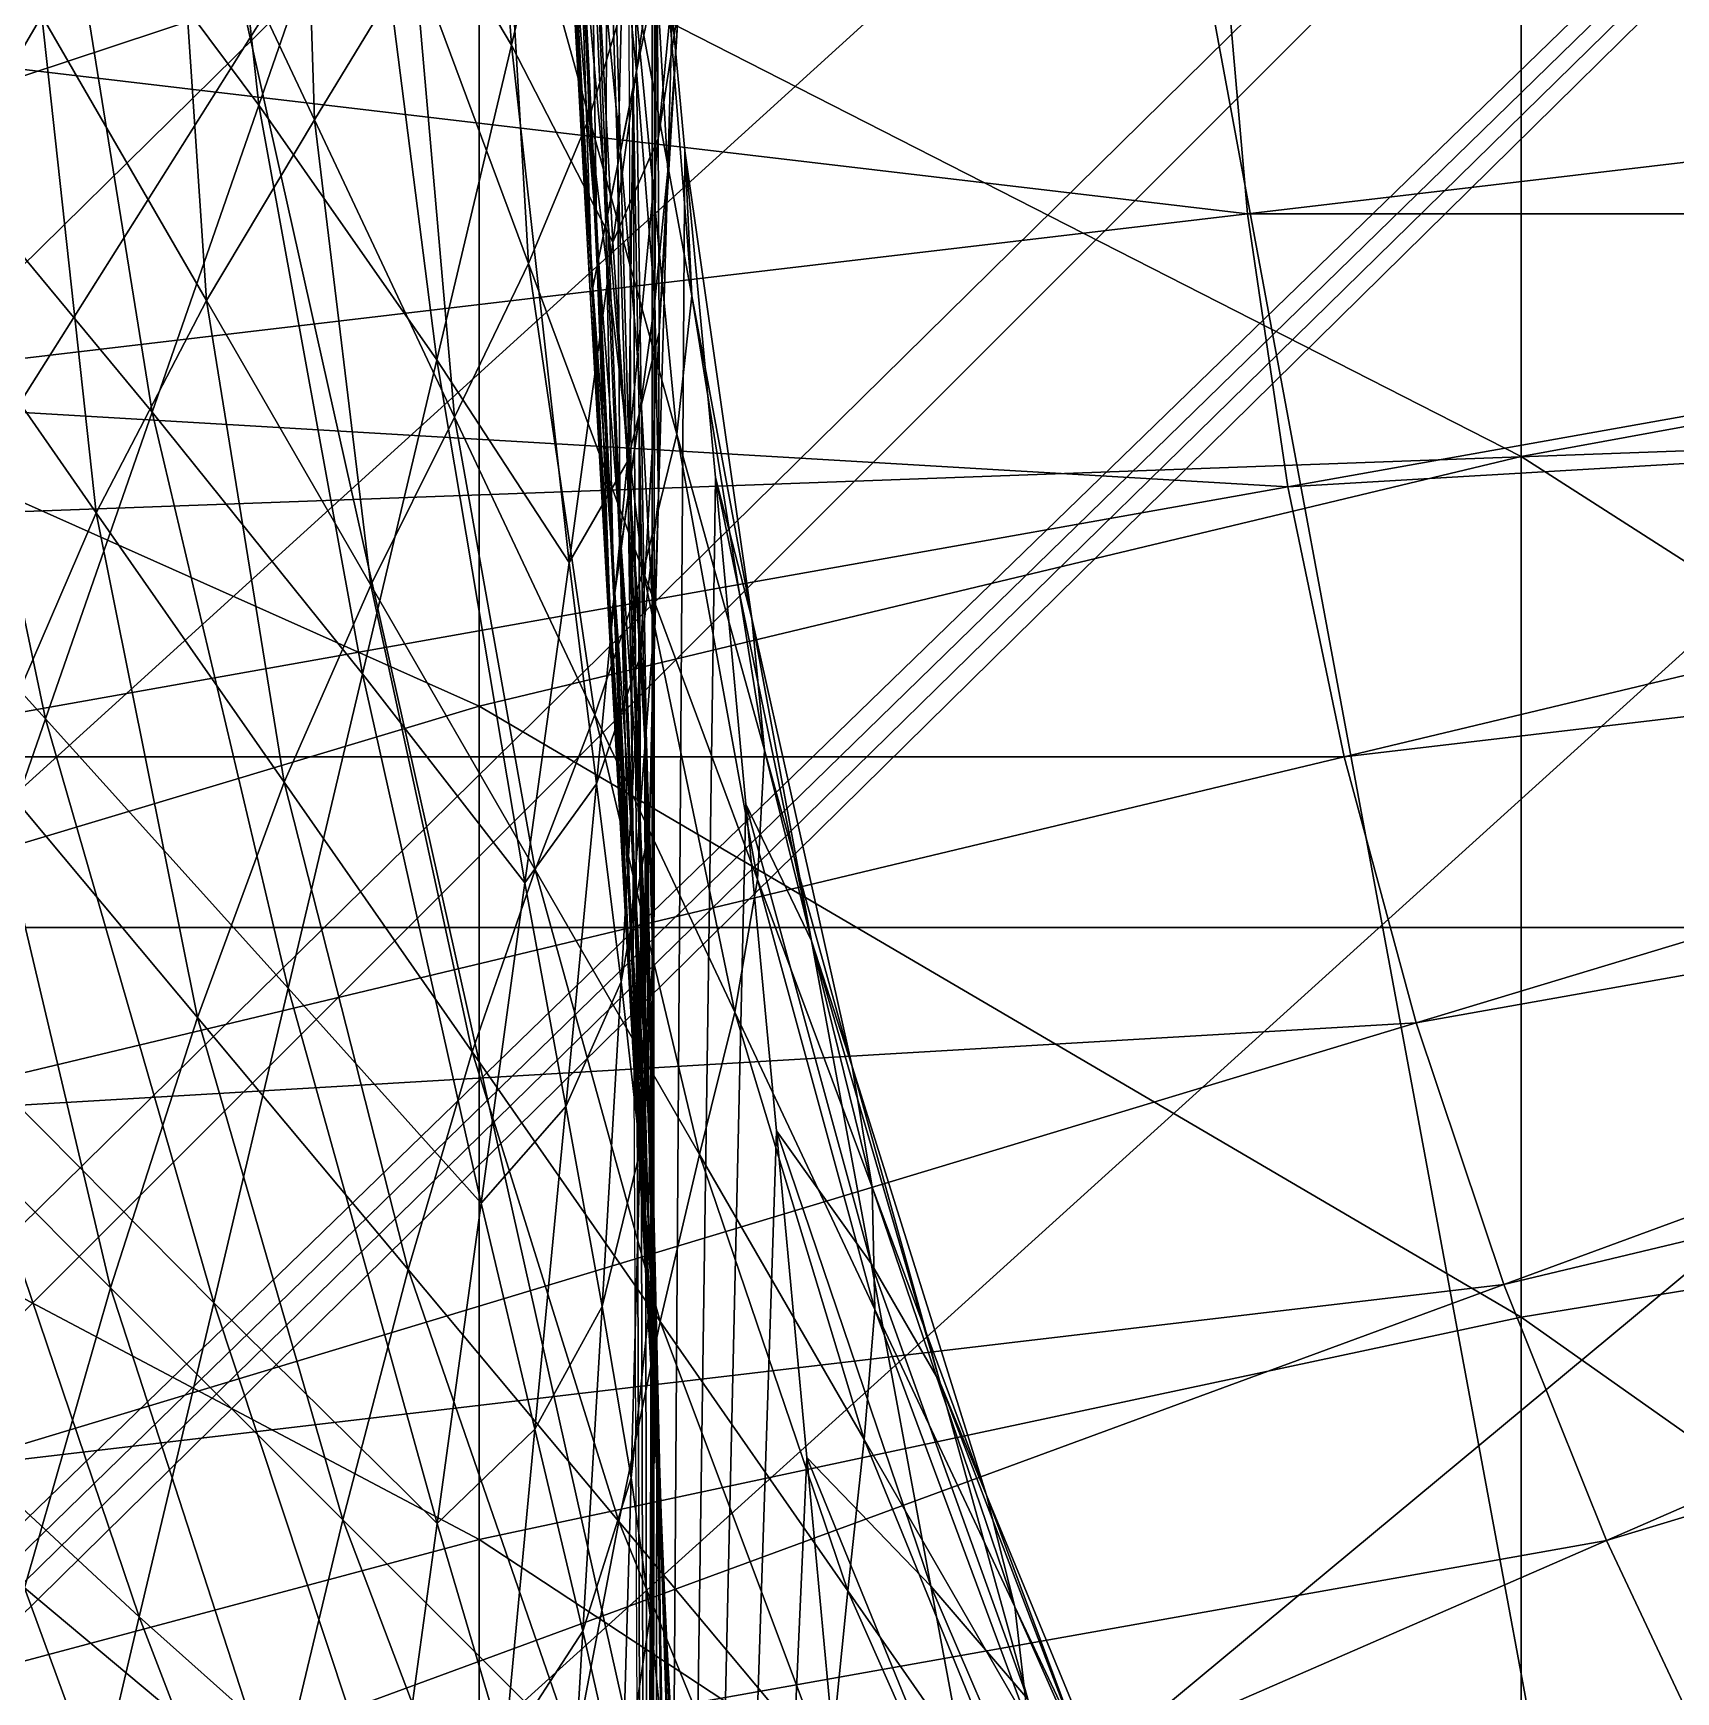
# Model space of a CAD drawing. Header units: metres. Extents: x -4.09 to 4.09, y -3.78 to 3.78.
# Drawn here: x -1.0904 to -0.81, y 0.4737 to 0.757 of the extents above; entities that cross this region are included whole.
import ezdxf

# ---------------------------------------------------------------- set-up
doc = ezdxf.new("R2010")
doc.units = ezdxf.units.M

msp = doc.modelspace()

# ---------------------------------------------------------------- linework, layer by layer
at = {"layer": 'statue_1', "color": 253}
for points in [[(-3.232, 0.082765, 16.714041), (3.348243, -0.166798, 15.068974), (3.367858, 2.430878, 15.064072)], [(-3.232, 2.430878, 16.714041), (-3.232, 0.082765, 16.714041), (3.367858, 2.430878, 15.064072)], [(-2.176662, 2.430878, 9.351602), (2.236946, 2.430878, 9.351602), (2.216392, -1.034236, 9.351602)], [(-2.157675, -1.034236, 9.351602), (-2.176662, 2.430878, 9.351602), (2.216392, -1.034236, 9.351602)], [(-0.26407, 2.283835, 15.672838), (-0.086352, 2.290978, 15.674101), (-1.437844, 0.146119, 15.295901)], [(-1.437844, 0.146119, 15.295901), (-0.086352, 2.290978, 15.674101), (1.265203, 0.146119, 15.295901)], [(-0.440659, 2.262435, 15.669063), (-0.26407, 2.283835, 15.672838), (-1.437844, 0.146119, 15.295901)], [(-0.614804, 2.226872, 15.662797), (-0.440659, 2.262435, 15.669063), (-1.437844, 0.146119, 15.295901)], [(-0.785503, 2.177461, 15.654083), (-0.614804, 2.226872, 15.662797), (-1.437844, 0.146119, 15.295901)], [(-0.928254, 2.130369, 19.960907), (-0.721711, 2.184135, 19.965612), (-0.086352, -3.568463, 19.462326)], [(-0.951503, 2.114514, 15.642981), (-0.785503, 2.177461, 15.654083), (-1.437844, 0.146119, 15.295901)], [(-1.130223, 2.061719, 19.954901), (-0.928254, 2.130369, 19.960907), (-0.086352, -3.568463, 19.462326)], [(-1.111736, 2.038408, 15.629562), (-0.951503, 2.114514, 15.642981), (-1.437844, 0.146119, 15.295901)], [(-1.326677, 1.978532, 19.947624), (-1.130223, 2.061719, 19.954901), (-0.086352, -3.568463, 19.462326)], [(-1.516551, 1.881307, 19.939117), (-1.326677, 1.978532, 19.947624), (-0.086352, -3.568463, 19.462326)], [(1.967048, -0.334928, 9.392891), (1.967048, 1.975148, 9.392891), (-2.139753, 1.975148, 9.392891)], [(-2.139753, -0.334928, 9.392891), (1.967048, -0.334928, 9.392891), (-2.139753, 1.975148, 9.392891)], [(-2.139753, -0.334928, 9.007879), (-2.139753, 1.975148, 9.007879), (1.967048, 1.975148, 9.007879)], [(-2.139753, -0.334928, 9.007879), (1.967048, -0.334928, 9.007879), (1.967048, 1.975148, 9.007879)], [(1.967048, 1.975148, 9.007879), (1.967048, -0.334928, 9.007879), (-2.139753, 1.975148, 9.007879)], [(1.967048, -0.334928, 9.007879), (-2.139753, -0.334928, 9.007879), (-2.139753, 1.975148, 9.007879)], [(-2.139753, -0.334928, 9.007879), (-2.139753, 1.975148, 9.007879), (-0.984715, 1.718473, 7.467829)], [(-1.698718, 1.770547, 19.929426), (-1.516551, 1.881307, 19.939117), (-0.086352, -3.568463, 19.462326)], [(-1.872362, 1.646816, 19.918602), (-1.698718, 1.770547, 19.929426), (-0.086352, -3.568463, 19.462326)], [(-0.984715, -0.078253, 7.467829), (-2.139753, -0.334928, 9.007879), (-0.984715, 1.718473, 7.467829)], [(-0.984715, 1.718473, 7.467829), (-0.988976, 0.804225, 7.334194), (-0.984715, -0.078253, 7.467829)], [(-0.984715, -0.078253, 7.467829), (-0.984715, 1.718473, 7.467829), (0.812011, -0.078253, 7.467829)], [(0.812011, 1.718473, 7.467829), (-0.984715, 1.718473, 7.467829), (0.812011, -0.078253, 7.467829)], [(-0.984715, 1.718473, 1.307628), (-0.984715, -0.078253, 1.307628), (0.812011, 1.718473, 1.307628)], [(-0.984715, -0.078253, 1.307628), (0.812011, -0.078253, 1.307628), (0.812011, 1.718473, 1.307628)], [(-0.984339, 0.792694, 1.564302), (-0.984715, -0.078253, 1.307628), (-0.984715, 1.718473, 1.307628)], [(0.812011, 1.718473, 7.467829), (0.812011, -0.078253, 7.467829), (-0.984715, -0.078253, 7.467829)], [(-0.984715, 1.718473, 7.467829), (0.812011, 1.718473, 7.467829), (-0.984715, -0.078253, 7.467829)], [(-2.852064, -1.597279, 19.634781), (-1.872362, 1.646816, 19.918602), (-0.086352, -3.568463, 19.462326)], [(-0.120316, 1.510739, 20.097628), (-2.264017, -0.600407, 19.72538), (-2.264268, -0.634058, 19.72057)], [(-0.053453, 1.509987, 20.101959), (-0.120316, 1.510739, 20.097628), (-2.264268, -0.634058, 19.72057)], [(-2.258753, -0.639698, 19.720448), (-0.053453, 1.509987, 20.101959), (-2.264268, -0.634058, 19.72057)], [(-2.264017, -0.600407, 19.72538), (-0.120316, 1.510739, 20.097628), (-2.254116, -0.42692, 19.755968)], [(-2.258753, -0.639698, 19.720448), (-2.253239, -0.645307, 19.720566), (-0.053453, 1.509987, 20.101959)], [(-0.120316, 1.510739, 20.097628), (-0.296467, 1.500995, 20.095909), (-2.254116, -0.42692, 19.755968)], [(-2.253239, -0.645307, 19.720566), (-2.247724, -0.650978, 19.720924), (-0.053453, 1.509987, 20.101959)], [(-0.053453, 1.509987, 20.101959), (-2.247724, -0.650978, 19.720924), (0.124578, 1.495825, 20.124771)], [(-2.254116, -0.42692, 19.755968), (-0.296467, 1.500995, 20.095909), (-2.22999, -0.254779, 19.786316)], [(-0.471239, 1.477245, 20.091721), (-2.22999, -0.254779, 19.786316), (-0.296467, 1.500995, 20.095909)], [(0.301167, 1.467062, 20.14677), (0.124578, 1.495825, 20.124771), (-2.247724, -0.650978, 19.720924)], [(-2.191827, -0.085177, 19.816227), (-2.22999, -0.254779, 19.786316), (-0.471239, 1.477245, 20.091721)], [(-0.643505, 1.439614, 20.085087), (-2.191827, -0.085177, 19.816227), (-0.471239, 1.477245, 20.091721)], [(0.475125, 1.423885, 20.167812), (0.301167, 1.467062, 20.14677), (-2.247724, -0.650978, 19.720924)], [(-2.191827, -0.085177, 19.816227), (-0.643505, 1.439614, 20.085087), (-2.139815, 0.080885, 19.845505)], [(-0.812136, 1.388417, 20.076057), (-2.139815, 0.080885, 19.845505), (-0.643505, 1.439614, 20.085087)], [(0.645385, 1.366579, 20.187757), (0.475125, 1.423885, 20.167812), (-2.247724, -0.650978, 19.720924)], [(-2.074331, 0.242215, 19.873951), (-2.139815, 0.080885, 19.845505), (-0.812136, 1.388417, 20.076057)], [(-0.975942, 1.323904, 20.064686), (-2.074331, 0.242215, 19.873951), (-0.812136, 1.388417, 20.076057)], [(0.810695, 1.295517, 20.20647), (0.645385, 1.366579, 20.187757), (-2.247724, -0.650978, 19.720924)], [(-2.074331, 0.242215, 19.873951), (-0.975942, 1.323904, 20.064686), (-1.995812, 0.397812, 19.901386)], [(-1.13392, 1.246575, 20.051048), (-1.995812, 0.397812, 19.901386), (-0.975942, 1.323904, 20.064686)], [(0.969989, 1.211201, 20.223824), (0.810695, 1.295517, 20.20647), (-2.247724, -0.650978, 19.720924)], [(1.122264, 1.114196, 20.239704), (0.969989, 1.211201, 20.223824), (-2.247724, -0.650978, 19.720924)], [(1.266393, 1.005159, 20.254005), (1.122264, 1.114196, 20.239704), (-2.247724, -0.650978, 19.720924)], [(1.401436, 0.88478, 20.266628), (1.266393, 1.005159, 20.254005), (-2.247724, -0.650978, 19.720924)], [(1.526577, 0.753905, 20.277493), (1.401436, 0.88478, 20.266628), (-2.247724, -0.650978, 19.720924)], [(-0.653406, 0.718123, 21.484207), (-0.653406, 0.85937, 21.364586), (-0.836387, 0.82246, 21.324505)], [(-1.033719, 0.797049, 4.897487), (-1.015483, 0.849437, 4.897487), (-1.008778, 0.754907, 5.151692)], [(-1.008778, 0.754907, 5.151692), (-1.015483, 0.849437, 4.897487), (-0.99612, 0.80858, 5.151692)], [(-1.085856, 0.790282, 4.64328), (-1.062357, 0.840977, 4.64328), (-1.051892, 0.744662, 4.897487)], [(-1.051892, 0.744662, 4.897487), (-1.062357, 0.840977, 4.64328), (-1.033719, 0.797049, 4.897487)], [(-1.014293, 0.775461, 21.273443), (-1.185806, 0.837406, 21.093014), (-1.185806, 0.718656, 21.21175)], [(-1.042367, 0.742155, 2.591002), (-1.044936, 0.822773, 2.334328), (-1.066304, 0.792945, 2.591002)], [(-1.042367, 0.742155, 2.591002), (-1.025384, 0.770198, 2.334328), (-1.044936, 0.822773, 2.334328)], [(-1.014293, 0.775461, 21.273443), (-0.836387, 0.68466, 21.441216), (-0.836387, 0.82246, 21.324505)], [(-0.995493, 0.742531, 2.077653), (-0.998313, 0.822272, 1.820977), (-1.01047, 0.796548, 2.077653)], [(-0.988099, 0.76719, 1.820977), (-0.998313, 0.822272, 1.820977), (-0.995493, 0.742531, 2.077653)], [(-0.653406, 0.718123, 21.484207), (-0.836387, 0.82246, 21.324505), (-0.836387, 0.68466, 21.441216)], [(-3.043504, 0.82011, 0.043246), (2.870863, 0.82011, 0.043246), (-3.035671, 0.604261, 0.043246)], [(2.862967, 0.604261, 0.043246), (-3.035671, 0.604261, 0.043246), (2.870863, 0.82011, 0.043246)], [(-1.088926, 0.759952, 2.847677), (-1.117, 0.80858, 2.847677), (-1.111736, 0.721131, 3.104353)], [(-0.991483, 0.721256, 5.407246), (-1.008778, 0.754907, 5.151692), (-0.99612, 0.80858, 5.151692)], [(-0.991483, 0.721256, 5.407246), (-0.99612, 0.80858, 5.151692), (-0.983963, 0.775963, 5.407246)], [(-0.991859, 0.793384, 6.159227), (-0.987409, 0.750489, 6.031758), (-0.988224, 0.806856, 6.031758)], [(-0.988224, 0.806856, 6.031758), (-0.987409, 0.750489, 6.031758), (-0.984026, 0.767284, 5.904914)], [(-0.990605, 0.734604, 7.201178), (-0.992423, 0.791253, 7.201178), (-0.988976, 0.804225, 7.334194)], [(-0.990605, 0.734604, 7.201178), (-0.988976, 0.804225, 7.334194), (-0.987973, 0.747795, 7.334194)], [(-0.987973, 0.747795, 7.334194), (-0.988976, 0.804225, 7.334194), (-0.984715, -0.078253, 7.467829)], [(-1.021499, 0.701204, 5.151692), (-1.051892, 0.744662, 4.897487), (-1.033719, 0.797049, 4.897487)], [(-1.021499, 0.701204, 5.151692), (-1.033719, 0.797049, 4.897487), (-1.008778, 0.754907, 5.151692)], [(-1.01047, 0.796548, 2.077653), (-1.025384, 0.770198, 2.334328), (-1.005833, 0.717622, 2.334328)], [(-1.005833, 0.717622, 2.334328), (-0.995493, 0.742531, 2.077653), (-1.01047, 0.796548, 2.077653)], [(-0.994679, 0.782825, 6.287314), (-0.990167, 0.736766, 6.159227), (-0.991859, 0.793384, 6.159227)], [(-0.990167, 0.736766, 6.159227), (-0.987409, 0.750489, 6.031758), (-0.991859, 0.793384, 6.159227)], [(-0.983712, 0.738959, 5.530369), (-0.983963, 0.775963, 5.407246), (-0.978448, 0.794042, 5.530369)], [(-0.980266, 0.761362, 5.654257), (-0.983712, 0.738959, 5.530369), (-0.978448, 0.794042, 5.530369)], [(-1.060853, 0.711324, 2.847677), (-1.066304, 0.792945, 2.591002), (-1.088926, 0.759952, 2.847677)], [(-1.042367, 0.742155, 2.591002), (-1.066304, 0.792945, 2.591002), (-1.060853, 0.711324, 2.847677)], [(-0.992423, 0.791253, 7.201178), (-0.992673, 0.724421, 7.068775), (-0.995117, 0.781227, 7.068775)], [(-0.990605, 0.734604, 7.201178), (-0.992673, 0.724421, 7.068775), (-0.992423, 0.791253, 7.201178)], [(-0.977947, 0.712107, 1.820977), (-0.984339, 0.792694, 1.564302), (-0.988099, 0.76719, 1.820977)], [(-0.984715, -0.078253, 1.307628), (-0.984339, 0.792694, 1.564302), (-0.979138, 0.736891, 1.564302)], [(-0.979138, 0.736891, 1.564302), (-0.984339, 0.792694, 1.564302), (-0.977947, 0.712107, 1.820977)], [(-1.109355, 0.739554, 4.64328), (-1.115183, 0.787023, 4.515756), (-1.085856, 0.790282, 4.64328)], [(-1.070127, 0.692274, 4.897487), (-1.109355, 0.739554, 4.64328), (-1.085856, 0.790282, 4.64328)], [(-1.070127, 0.692274, 4.897487), (-1.085856, 0.790282, 4.64328), (-1.051892, 0.744662, 4.897487)], [(-0.982083, 0.733445, 5.779057), (-0.980516, 0.789248, 5.779057), (-0.984026, 0.767284, 5.904914)], [(-0.982083, 0.733445, 5.779057), (-0.980266, 0.761362, 5.654257), (-0.980516, 0.789248, 5.779057)], [(-0.996746, 0.775211, 6.416017), (-0.99236, 0.72605, 6.287314), (-0.994679, 0.782825, 6.287314)], [(-0.99236, 0.72605, 6.287314), (-0.990167, 0.736766, 6.159227), (-0.994679, 0.782825, 6.287314)], [(-0.994115, 0.717214, 6.936991), (-0.996997, 0.774145, 6.936991), (-0.995117, 0.781227, 7.068775)], [(-0.992673, 0.724421, 7.068775), (-0.994115, 0.717214, 6.936991), (-0.995117, 0.781227, 7.068775)], [(-1.014293, 0.642048, 21.386446), (-1.014293, 0.775461, 21.273443), (-1.185806, 0.718656, 21.21175)], [(-1.014293, 0.642048, 21.386446), (-0.836387, 0.68466, 21.441216), (-1.014293, 0.775461, 21.273443)], [(-0.994992, 0.713016, 6.805823), (-0.998125, 0.769978, 6.805823), (-0.996997, 0.774145, 6.936991)], [(-0.993927, 0.718311, 6.416017), (-0.996746, 0.775211, 6.416017), (-0.998, 0.770511, 6.545335)], [(-0.996997, 0.774145, 6.936991), (-0.994115, 0.717214, 6.936991), (-0.994992, 0.713016, 6.805823)], [(-0.993927, 0.718311, 6.416017), (-0.99236, 0.72605, 6.287314), (-0.996746, 0.775211, 6.416017)], [(-0.991483, 0.721256, 5.407246), (-0.983963, 0.775963, 5.407246), (-0.983712, 0.738959, 5.530369)], [(-0.887208, 0.773049, 1.543334), (-1.149962, 0.757602, 1.488987), (-0.883072, 0.726113, 1.543334)], [(-0.619003, 0.757257, 1.582284), (-0.887208, 0.773049, 1.543334), (-0.883072, 0.726113, 1.543334)], [(-1.018491, 0.691365, 2.591002), (-1.025384, 0.770198, 2.334328), (-1.042367, 0.742155, 2.591002)], [(-1.005833, 0.717622, 2.334328), (-1.025384, 0.770198, 2.334328), (-1.018491, 0.691365, 2.591002)], [(-0.994867, 0.713549, 6.545335), (-0.998, 0.770511, 6.545335), (-0.998438, 0.768788, 6.675271)], [(-0.998125, 0.769978, 6.805823), (-0.995243, 0.711794, 6.675271), (-0.998438, 0.768788, 6.675271)], [(-0.995243, 0.711794, 6.675271), (-0.994867, 0.713549, 6.545335), (-0.998438, 0.768788, 6.675271)], [(-0.994992, 0.713016, 6.805823), (-0.995243, 0.711794, 6.675271), (-0.998125, 0.769978, 6.805823)], [(-0.998, 0.770511, 6.545335), (-0.994867, 0.713549, 6.545335), (-0.993927, 0.718311, 6.416017)], [(-0.980516, 0.688514, 2.077653), (-0.988099, 0.76719, 1.820977), (-0.995493, 0.742531, 2.077653)], [(-0.980516, 0.688514, 2.077653), (-0.977947, 0.712107, 1.820977), (-0.988099, 0.76719, 1.820977)], [(-0.987409, 0.750489, 6.031758), (-0.984276, 0.711167, 5.904914), (-0.984026, 0.767284, 5.904914)], [(-0.984276, 0.711167, 5.904914), (-0.982083, 0.733445, 5.779057), (-0.984026, 0.767284, 5.904914)], [(-1.079652, 0.675072, 3.104353), (-1.088926, 0.759952, 2.847677), (-1.111736, 0.721131, 3.104353)], [(-1.079652, 0.675072, 3.104353), (-1.060853, 0.711324, 2.847677), (-1.088926, 0.759952, 2.847677)], [(-0.983524, 0.705903, 5.654257), (-0.983712, 0.738959, 5.530369), (-0.980266, 0.761362, 5.654257)], [(-0.983524, 0.705903, 5.654257), (-0.980266, 0.761362, 5.654257), (-0.982083, 0.733445, 5.779057)], [(-1.149962, 0.757602, 1.488987), (-1.144447, 0.695282, 1.488987), (-0.883072, 0.726113, 1.543334)], [(-0.619003, 0.757257, 1.582284), (-0.883072, 0.726113, 1.543334), (-0.614428, 0.726113, 1.582284)], [(-0.086352, -2.879025, 19.910021), (1.526577, 0.753905, 20.277493), (-2.247724, -0.650978, 19.720924)], [(-1.021499, 0.701204, 5.151692), (-1.008778, 0.754907, 5.151692), (-0.99894, 0.66655, 5.407246)], [(-0.99894, 0.66655, 5.407246), (-1.008778, 0.754907, 5.151692), (-0.991483, 0.721256, 5.407246)], [(-0.986595, 0.694122, 6.031758), (-0.987409, 0.750489, 6.031758), (-0.990167, 0.736766, 6.159227)], [(-0.986595, 0.694122, 6.031758), (-0.984276, 0.711167, 5.904914), (-0.987409, 0.750489, 6.031758)], [(-0.987973, 0.747795, 7.334194), (-0.988851, 0.677986, 7.201178), (-0.990605, 0.734604, 7.201178)], [(-0.986971, 0.691397, 7.334194), (-0.988851, 0.677986, 7.201178), (-0.987973, 0.747795, 7.334194)], [(-0.984715, -0.078253, 7.467829), (-0.986971, 0.691397, 7.334194), (-0.987973, 0.747795, 7.334194)], [(-1.070127, 0.692274, 4.897487), (-1.051892, 0.744662, 4.897487), (-1.03422, 0.647531, 5.151692)], [(-1.03422, 0.647531, 5.151692), (-1.051892, 0.744662, 4.897487), (-1.021499, 0.701204, 5.151692)], [(-0.986281, 0.665046, 2.334328), (-0.995493, 0.742531, 2.077653), (-1.005833, 0.717622, 2.334328)], [(-0.980516, 0.688514, 2.077653), (-0.995493, 0.742531, 2.077653), (-0.986281, 0.665046, 2.334328)], [(-1.132854, 0.688827, 4.64328), (-1.109355, 0.739554, 4.64328), (-1.0883, 0.639886, 4.897487)], [(-1.0883, 0.639886, 4.897487), (-1.109355, 0.739554, 4.64328), (-1.070127, 0.692274, 4.897487)], [(-1.032779, 0.662696, 2.847677), (-1.042367, 0.742155, 2.591002), (-1.060853, 0.711324, 2.847677)], [(-1.032779, 0.662696, 2.847677), (-1.018491, 0.691365, 2.591002), (-1.042367, 0.742155, 2.591002)], [(-0.988537, 0.68018, 6.159227), (-0.990167, 0.736766, 6.159227), (-0.99236, 0.72605, 6.287314)], [(-0.988976, 0.683845, 5.530369), (-0.991483, 0.721256, 5.407246), (-0.983712, 0.738959, 5.530369)], [(-0.990167, 0.736766, 6.159227), (-0.988537, 0.68018, 6.159227), (-0.986595, 0.694122, 6.031758)], [(-0.988976, 0.683845, 5.530369), (-0.983712, 0.738959, 5.530369), (-0.983524, 0.705903, 5.654257)], [(-0.979138, 0.736891, 1.564302), (-0.973936, 0.681088, 1.564302), (-0.984715, -0.078253, 1.307628)], [(-0.979138, 0.736891, 1.564302), (-0.977947, 0.712107, 1.820977), (-0.967733, 0.657025, 1.820977)], [(-0.967733, 0.657025, 1.820977), (-0.973936, 0.681088, 1.564302), (-0.979138, 0.736891, 1.564302)], [(-0.990229, 0.667615, 7.068775), (-0.992673, 0.724421, 7.068775), (-0.990605, 0.734604, 7.201178)], [(-0.990605, 0.734604, 7.201178), (-0.988851, 0.677986, 7.201178), (-0.990229, 0.667615, 7.068775)], [(-0.984276, 0.711167, 5.904914), (-0.98365, 0.677642, 5.779057), (-0.982083, 0.733445, 5.779057)], [(-0.982083, 0.733445, 5.779057), (-0.98365, 0.677642, 5.779057), (-0.983524, 0.705903, 5.654257)], [(-0.883072, 0.726113, 1.543334), (-1.144447, 0.695282, 1.488987), (-0.876179, 0.679522, 1.543334)], [(-0.990041, 0.669276, 6.287314), (-0.99236, 0.72605, 6.287314), (-0.993927, 0.718311, 6.416017)], [(-0.990041, 0.669276, 6.287314), (-0.988537, 0.68018, 6.159227), (-0.99236, 0.72605, 6.287314)], [(-0.883072, 0.726113, 1.543334), (-0.876179, 0.679522, 1.543334), (-0.614428, 0.726113, 1.582284)], [(-0.607974, 0.695282, 1.582284), (-0.614428, 0.726113, 1.582284), (-0.876179, 0.679522, 1.543334)], [(-0.992673, 0.724421, 7.068775), (-0.991295, 0.660315, 6.936991), (-0.994115, 0.717214, 6.936991)], [(-0.990229, 0.667615, 7.068775), (-0.991295, 0.660315, 6.936991), (-0.992673, 0.724421, 7.068775)], [(-1.079652, 0.675072, 3.104353), (-1.111736, 0.721131, 3.104353), (-1.098326, 0.631865, 3.361028)], [(-0.988976, 0.683845, 5.530369), (-0.99894, 0.66655, 5.407246), (-0.991483, 0.721256, 5.407246)], [(-1.014293, 0.642048, 21.386446), (-1.185806, 0.718656, 21.21175), (-1.185806, 0.590537, 21.320274)], [(-1.005833, 0.717622, 2.334328), (-1.018491, 0.691365, 2.591002), (-0.994553, 0.640575, 2.591002)], [(-0.994553, 0.640575, 2.591002), (-0.986281, 0.665046, 2.334328), (-1.005833, 0.717622, 2.334328)], [(-0.994115, 0.717214, 6.936991), (-0.991859, 0.656022, 6.805823), (-0.994992, 0.713016, 6.805823)], [(-0.994867, 0.713549, 6.545335), (-0.991107, 0.661411, 6.416017), (-0.993927, 0.718311, 6.416017)], [(-0.991295, 0.660315, 6.936991), (-0.991859, 0.656022, 6.805823), (-0.994115, 0.717214, 6.936991)], [(-0.993927, 0.718311, 6.416017), (-0.991107, 0.661411, 6.416017), (-0.990041, 0.669276, 6.287314)], [(-0.653406, 0.567508, 21.591755), (-0.653406, 0.718123, 21.484207), (-0.836387, 0.68466, 21.441216)], [(-1.047568, 0.629045, 3.104353), (-1.060853, 0.711324, 2.847677), (-1.079652, 0.675072, 3.104353)], [(-1.032779, 0.662696, 2.847677), (-1.060853, 0.711324, 2.847677), (-1.047568, 0.629045, 3.104353)], [(-0.995243, 0.711794, 6.675271), (-0.991796, 0.656555, 6.545335), (-0.994867, 0.713549, 6.545335)], [(-0.992047, 0.654769, 6.675271), (-0.995243, 0.711794, 6.675271), (-0.994992, 0.713016, 6.805823)], [(-0.992047, 0.654769, 6.675271), (-0.991796, 0.656555, 6.545335), (-0.995243, 0.711794, 6.675271)], [(-0.994992, 0.713016, 6.805823), (-0.991859, 0.656022, 6.805823), (-0.992047, 0.654769, 6.675271)], [(-0.991796, 0.656555, 6.545335), (-0.991107, 0.661411, 6.416017), (-0.994867, 0.713549, 6.545335)], [(-0.984464, 0.655082, 5.904914), (-0.984276, 0.711167, 5.904914), (-0.986595, 0.694122, 6.031758)], [(-0.984464, 0.655082, 5.904914), (-0.98365, 0.677642, 5.779057), (-0.984276, 0.711167, 5.904914)], [(-0.965539, 0.634497, 2.077653), (-0.977947, 0.712107, 1.820977), (-0.980516, 0.688514, 2.077653)], [(-0.967733, 0.657025, 1.820977), (-0.977947, 0.712107, 1.820977), (-0.965539, 0.634497, 2.077653)], [(-0.983524, 0.705903, 5.654257), (-0.986783, 0.650445, 5.654257), (-0.988976, 0.683845, 5.530369)], [(-0.98365, 0.677642, 5.779057), (-0.986783, 0.650445, 5.654257), (-0.983524, 0.705903, 5.654257)], [(-1.00646, 0.611875, 5.407246), (-1.03422, 0.647531, 5.151692), (-1.021499, 0.701204, 5.151692)], [(-1.00646, 0.611875, 5.407246), (-1.021499, 0.701204, 5.151692), (-0.99894, 0.66655, 5.407246)], [(-1.144447, 0.695282, 1.488987), (-1.135298, 0.6334, 1.488987), (-0.876179, 0.679522, 1.543334)], [(-0.988537, 0.68018, 6.159227), (-0.98578, 0.637755, 6.031758), (-0.986595, 0.694122, 6.031758)], [(-0.986595, 0.694122, 6.031758), (-0.98578, 0.637755, 6.031758), (-0.984464, 0.655082, 5.904914)], [(-0.607974, 0.695282, 1.582284), (-0.876179, 0.679522, 1.543334), (-0.866592, 0.6334, 1.543334)], [(-0.607974, 0.695282, 1.582284), (-0.866592, 0.6334, 1.543334), (-0.599765, 0.664889, 1.582284)], [(-1.046878, 0.593859, 5.151692), (-1.0883, 0.639886, 4.897487), (-1.070127, 0.692274, 4.897487)], [(-1.046878, 0.593859, 5.151692), (-1.070127, 0.692274, 4.897487), (-1.03422, 0.647531, 5.151692)], [(-1.004705, 0.614068, 2.847677), (-1.018491, 0.691365, 2.591002), (-1.032779, 0.662696, 2.847677)], [(-0.994553, 0.640575, 2.591002), (-1.018491, 0.691365, 2.591002), (-1.004705, 0.614068, 2.847677)], [(-0.987033, 0.621369, 7.201178), (-0.988851, 0.677986, 7.201178), (-0.986971, 0.691397, 7.334194)], [(-0.986971, 0.691397, 7.334194), (-0.985968, 0.634967, 7.334194), (-0.987033, 0.621369, 7.201178)], [(-0.984715, -0.078253, 7.467829), (-0.985968, 0.634967, 7.334194), (-0.986971, 0.691397, 7.334194)], [(-1.106535, 0.587498, 4.897487), (-1.132854, 0.688827, 4.64328), (-1.0883, 0.639886, 4.897487)], [(-0.96673, 0.612439, 2.334328), (-0.980516, 0.688514, 2.077653), (-0.986281, 0.665046, 2.334328)], [(-0.96673, 0.612439, 2.334328), (-0.965539, 0.634497, 2.077653), (-0.980516, 0.688514, 2.077653)], [(-1.014293, 0.642048, 21.386446), (-0.836387, 0.537711, 21.546148), (-0.836387, 0.68466, 21.441216)], [(-0.99424, 0.628763, 5.530369), (-0.99894, 0.66655, 5.407246), (-0.988976, 0.683845, 5.530369)], [(-0.986783, 0.650445, 5.654257), (-0.99424, 0.628763, 5.530369), (-0.988976, 0.683845, 5.530369)], [(-0.653406, 0.567508, 21.591755), (-0.836387, 0.68466, 21.441216), (-0.836387, 0.537711, 21.546148)], [(-0.990041, 0.669276, 6.287314), (-0.986845, 0.623593, 6.159227), (-0.988537, 0.68018, 6.159227)], [(-0.986845, 0.623593, 6.159227), (-0.98578, 0.637755, 6.031758), (-0.988537, 0.68018, 6.159227)], [(-0.973936, 0.681088, 1.564302), (-0.968735, 0.625285, 1.564302), (-0.984715, -0.078253, 1.307628)], [(-0.957518, 0.601943, 1.820977), (-0.973936, 0.681088, 1.564302), (-0.967733, 0.657025, 1.820977)], [(-0.968735, 0.625285, 1.564302), (-0.973936, 0.681088, 1.564302), (-0.957518, 0.601943, 1.820977)], [(-0.876179, 0.679522, 1.543334), (-1.135298, 0.6334, 1.488987), (-0.866592, 0.6334, 1.543334)], [(-0.988851, 0.677986, 7.201178), (-0.987848, 0.610841, 7.068775), (-0.990229, 0.667615, 7.068775)], [(-0.987033, 0.621369, 7.201178), (-0.987848, 0.610841, 7.068775), (-0.988851, 0.677986, 7.201178)], [(-0.985216, 0.62187, 5.779057), (-0.986783, 0.650445, 5.654257), (-0.98365, 0.677642, 5.779057)], [(-0.985216, 0.62187, 5.779057), (-0.98365, 0.677642, 5.779057), (-0.984464, 0.655082, 5.904914)], [(-1.062357, 0.588846, 3.361028), (-1.079652, 0.675072, 3.104353), (-1.098326, 0.631865, 3.361028)], [(-1.062357, 0.588846, 3.361028), (-1.047568, 0.629045, 3.104353), (-1.079652, 0.675072, 3.104353)], [(-0.991107, 0.661411, 6.416017), (-0.987723, 0.612502, 6.287314), (-0.990041, 0.669276, 6.287314)], [(-0.987723, 0.612502, 6.287314), (-0.986845, 0.623593, 6.159227), (-0.990041, 0.669276, 6.287314)], [(-1.00646, 0.611875, 5.407246), (-0.99894, 0.66655, 5.407246), (-0.99424, 0.628763, 5.530369)], [(-0.988412, 0.603384, 6.936991), (-0.991295, 0.660315, 6.936991), (-0.990229, 0.667615, 7.068775)], [(-0.987848, 0.610841, 7.068775), (-0.988412, 0.603384, 6.936991), (-0.990229, 0.667615, 7.068775)], [(-0.970615, 0.589786, 2.591002), (-0.986281, 0.665046, 2.334328), (-0.994553, 0.640575, 2.591002)], [(-0.96673, 0.612439, 2.334328), (-0.986281, 0.665046, 2.334328), (-0.970615, 0.589786, 2.591002)], [(-0.599765, 0.664889, 1.582284), (-0.866592, 0.6334, 1.543334), (-0.854309, 0.587937, 1.543334)], [(-0.599765, 0.664889, 1.582284), (-0.854309, 0.587937, 1.543334), (-0.589739, 0.63503, 1.582284)], [(-1.015483, 0.583018, 3.104353), (-1.032779, 0.662696, 2.847677), (-1.047568, 0.629045, 3.104353)], [(-1.015483, 0.583018, 3.104353), (-1.004705, 0.614068, 2.847677), (-1.032779, 0.662696, 2.847677)], [(-0.988725, 0.599029, 6.805823), (-0.991859, 0.656022, 6.805823), (-0.991295, 0.660315, 6.936991)], [(-0.988287, 0.604512, 6.416017), (-0.991107, 0.661411, 6.416017), (-0.991796, 0.656555, 6.545335)], [(-0.991295, 0.660315, 6.936991), (-0.988412, 0.603384, 6.936991), (-0.988725, 0.599029, 6.805823)], [(-0.988287, 0.604512, 6.416017), (-0.987723, 0.612502, 6.287314), (-0.991107, 0.661411, 6.416017)], [(-0.988663, 0.599593, 6.545335), (-0.991796, 0.656555, 6.545335), (-0.992047, 0.654769, 6.675271)], [(-0.991859, 0.656022, 6.805823), (-0.988851, 0.597775, 6.675271), (-0.992047, 0.654769, 6.675271)], [(-0.988851, 0.597775, 6.675271), (-0.988663, 0.599593, 6.545335), (-0.992047, 0.654769, 6.675271)], [(-0.988725, 0.599029, 6.805823), (-0.988851, 0.597775, 6.675271), (-0.991859, 0.656022, 6.805823)], [(-0.991796, 0.656555, 6.545335), (-0.988663, 0.599593, 6.545335), (-0.988287, 0.604512, 6.416017)], [(-0.98578, 0.637755, 6.031758), (-0.984652, 0.598997, 5.904914), (-0.984464, 0.655082, 5.904914)], [(-0.984652, 0.598997, 5.904914), (-0.985216, 0.62187, 5.779057), (-0.984464, 0.655082, 5.904914)], [(-0.967733, 0.657025, 1.820977), (-0.965539, 0.634497, 2.077653), (-0.950563, 0.58048, 2.077653)], [(-0.950563, 0.58048, 2.077653), (-0.957518, 0.601943, 1.820977), (-0.967733, 0.657025, 1.820977)], [(-0.990041, 0.594955, 5.654257), (-0.99424, 0.628763, 5.530369), (-0.986783, 0.650445, 5.654257)], [(-0.990041, 0.594955, 5.654257), (-0.986783, 0.650445, 5.654257), (-0.985216, 0.62187, 5.779057)], [(-1.046878, 0.593859, 5.151692), (-1.03422, 0.647531, 5.151692), (-1.013917, 0.557168, 5.407246)], [(-1.013917, 0.557168, 5.407246), (-1.03422, 0.647531, 5.151692), (-1.00646, 0.611875, 5.407246)], [(-1.014293, 0.499736, 21.488045), (-1.014293, 0.642048, 21.386446), (-1.185806, 0.590537, 21.320274)], [(-1.014293, 0.499736, 21.488045), (-0.836387, 0.537711, 21.546148), (-1.014293, 0.642048, 21.386446)], [(-0.994553, 0.640575, 2.591002), (-1.004705, 0.614068, 2.847677), (-0.976631, 0.56544, 2.847677)], [(-0.976631, 0.56544, 2.847677), (-0.970615, 0.589786, 2.591002), (-0.994553, 0.640575, 2.591002)], [(-1.106535, 0.587498, 4.897487), (-1.0883, 0.639886, 4.897487), (-1.059599, 0.540155, 5.151692)], [(-1.059599, 0.540155, 5.151692), (-1.0883, 0.639886, 4.897487), (-1.046878, 0.593859, 5.151692)], [(-0.984966, 0.581388, 6.031758), (-0.98578, 0.637755, 6.031758), (-0.986845, 0.623593, 6.159227)], [(-0.984966, 0.581388, 6.031758), (-0.984652, 0.598997, 5.904914), (-0.98578, 0.637755, 6.031758)], [(-0.985968, 0.634967, 7.334194), (-0.985216, 0.56472, 7.201178), (-0.987033, 0.621369, 7.201178)], [(-0.984715, -0.078253, 7.467829), (-0.984966, 0.578569, 7.334194), (-0.985968, 0.634967, 7.334194)], [(-0.984966, 0.578569, 7.334194), (-0.985216, 0.56472, 7.201178), (-0.985968, 0.634967, 7.334194)], [(-0.854309, 0.587937, 1.543334), (-0.839332, 0.543257, 1.543334), (-0.589739, 0.63503, 1.582284)], [(-0.589739, 0.63503, 1.582284), (-0.839332, 0.543257, 1.543334), (-0.57802, 0.605796, 1.582284)], [(-1.135298, 0.6334, 1.488987), (-1.122577, 0.572145, 1.488987), (-0.866592, 0.6334, 1.543334)], [(-1.122577, 0.572145, 1.488987), (-0.854309, 0.587937, 1.543334), (-0.866592, 0.6334, 1.543334)], [(-1.077208, 0.542693, 3.617703), (-1.098326, 0.631865, 3.361028), (-1.116812, 0.582328, 3.617703)], [(-1.062357, 0.588846, 3.361028), (-1.098326, 0.631865, 3.361028), (-1.077208, 0.542693, 3.617703)], [(-0.947179, 0.559863, 2.334328), (-0.965539, 0.634497, 2.077653), (-0.96673, 0.612439, 2.334328)], [(-0.950563, 0.58048, 2.077653), (-0.965539, 0.634497, 2.077653), (-0.947179, 0.559863, 2.334328)], [(-1.026387, 0.545826, 3.361028), (-1.047568, 0.629045, 3.104353), (-1.062357, 0.588846, 3.361028)], [(-1.015483, 0.583018, 3.104353), (-1.047568, 0.629045, 3.104353), (-1.026387, 0.545826, 3.361028)], [(-0.999504, 0.573649, 5.530369), (-1.00646, 0.611875, 5.407246), (-0.99424, 0.628763, 5.530369)], [(-0.999504, 0.573649, 5.530369), (-0.99424, 0.628763, 5.530369), (-0.990041, 0.594955, 5.654257)], [(-0.985153, 0.566976, 6.159227), (-0.986845, 0.623593, 6.159227), (-0.987723, 0.612502, 6.287314)], [(-0.986845, 0.623593, 6.159227), (-0.985153, 0.566976, 6.159227), (-0.984966, 0.581388, 6.031758)], [(-0.968735, 0.625285, 1.564302), (-0.963534, 0.569513, 1.564302), (-0.984715, -0.078253, 1.307628)], [(-0.947367, 0.546829, 1.820977), (-0.968735, 0.625285, 1.564302), (-0.957518, 0.601943, 1.820977)], [(-0.947367, 0.546829, 1.820977), (-0.963534, 0.569513, 1.564302), (-0.968735, 0.625285, 1.564302)], [(-0.985216, 0.62187, 5.779057), (-0.986783, 0.566067, 5.779057), (-0.990041, 0.594955, 5.654257)], [(-0.985404, 0.554035, 7.068775), (-0.987848, 0.610841, 7.068775), (-0.987033, 0.621369, 7.201178)], [(-0.987033, 0.621369, 7.201178), (-0.985216, 0.56472, 7.201178), (-0.985404, 0.554035, 7.068775)], [(-0.984652, 0.598997, 5.904914), (-0.986783, 0.566067, 5.779057), (-0.985216, 0.62187, 5.779057)], [(-0.983399, 0.536959, 3.104353), (-1.004705, 0.614068, 2.847677), (-1.015483, 0.583018, 3.104353)], [(-0.976631, 0.56544, 2.847677), (-1.004705, 0.614068, 2.847677), (-0.983399, 0.536959, 3.104353)], [(-0.985341, 0.555727, 6.287314), (-0.987723, 0.612502, 6.287314), (-0.988287, 0.604512, 6.416017)], [(-0.985341, 0.555727, 6.287314), (-0.985153, 0.566976, 6.159227), (-0.987723, 0.612502, 6.287314)], [(-0.94674, 0.538996, 2.591002), (-0.96673, 0.612439, 2.334328), (-0.970615, 0.589786, 2.591002)], [(-0.94674, 0.538996, 2.591002), (-0.947179, 0.559863, 2.334328), (-0.96673, 0.612439, 2.334328)], [(-0.999504, 0.573649, 5.530369), (-1.013917, 0.557168, 5.407246), (-1.00646, 0.611875, 5.407246)], [(-0.987848, 0.610841, 7.068775), (-0.985529, 0.546453, 6.936991), (-0.988412, 0.603384, 6.936991)], [(-0.985404, 0.554035, 7.068775), (-0.985529, 0.546453, 6.936991), (-0.987848, 0.610841, 7.068775)], [(-3.012047, 0.38954, 0.043246), (-3.035671, 0.604261, 0.043246), (2.862967, 0.604261, 0.043246)], [(2.839343, 0.38954, 0.043246), (-3.012047, 0.38954, 0.043246), (2.862967, 0.604261, 0.043246)], [(-0.988412, 0.603384, 6.936991), (-0.985592, 0.542035, 6.805823), (-0.988725, 0.599029, 6.805823)], [(-0.988663, 0.599593, 6.545335), (-0.985529, 0.547612, 6.416017), (-0.988287, 0.604512, 6.416017)], [(-0.985529, 0.546453, 6.936991), (-0.985592, 0.542035, 6.805823), (-0.988412, 0.603384, 6.936991)], [(-0.988287, 0.604512, 6.416017), (-0.985529, 0.547612, 6.416017), (-0.985341, 0.555727, 6.287314)], [(-0.821786, 0.499548, 1.543334), (-0.57802, 0.605796, 1.582284), (-0.839332, 0.543257, 1.543334)], [(-0.821786, 0.499548, 1.543334), (-0.56461, 0.577315, 1.582284), (-0.57802, 0.605796, 1.582284)], [(-0.935586, 0.526463, 2.077653), (-0.957518, 0.601943, 1.820977), (-0.950563, 0.58048, 2.077653)], [(-0.947367, 0.546829, 1.820977), (-0.957518, 0.601943, 1.820977), (-0.935586, 0.526463, 2.077653)], [(-0.988851, 0.597775, 6.675271), (-0.985592, 0.542599, 6.545335), (-0.988663, 0.599593, 6.545335)], [(-0.985592, 0.54075, 6.675271), (-0.988851, 0.597775, 6.675271), (-0.988725, 0.599029, 6.805823)], [(-0.985592, 0.54075, 6.675271), (-0.985592, 0.542599, 6.545335), (-0.988851, 0.597775, 6.675271)], [(-0.988725, 0.599029, 6.805823), (-0.985592, 0.542035, 6.805823), (-0.985592, 0.54075, 6.675271)], [(-0.985592, 0.542599, 6.545335), (-0.985529, 0.547612, 6.416017), (-0.988663, 0.599593, 6.545335)], [(-0.98484, 0.542881, 5.904914), (-0.986783, 0.566067, 5.779057), (-0.984652, 0.598997, 5.904914)], [(-0.98484, 0.542881, 5.904914), (-0.984652, 0.598997, 5.904914), (-0.984966, 0.581388, 6.031758)], [(-0.990041, 0.594955, 5.654257), (-0.9933, 0.539497, 5.654257), (-0.999504, 0.573649, 5.530369)], [(-0.986783, 0.566067, 5.779057), (-0.9933, 0.539497, 5.654257), (-0.990041, 0.594955, 5.654257)], [(-1.021436, 0.502462, 5.407246), (-1.059599, 0.540155, 5.151692), (-1.046878, 0.593859, 5.151692)], [(-1.021436, 0.502462, 5.407246), (-1.046878, 0.593859, 5.151692), (-1.013917, 0.557168, 5.407246)], [(-1.014293, 0.499736, 21.488045), (-1.185806, 0.590537, 21.320274), (-1.185806, 0.453866, 21.417847)], [(-0.948557, 0.516812, 2.847677), (-0.970615, 0.589786, 2.591002), (-0.976631, 0.56544, 2.847677)], [(-0.94674, 0.538996, 2.591002), (-0.970615, 0.589786, 2.591002), (-0.948557, 0.516812, 2.847677)], [(-1.07232, 0.486483, 5.151692), (-1.124708, 0.535142, 4.897487), (-1.106535, 0.587498, 4.897487)], [(-1.122577, 0.572145, 1.488987), (-1.106222, 0.511768, 1.488987), (-0.854309, 0.587937, 1.543334)], [(-1.07232, 0.486483, 5.151692), (-1.106535, 0.587498, 4.897487), (-1.059599, 0.540155, 5.151692)], [(-0.854309, 0.587937, 1.543334), (-1.106222, 0.511768, 1.488987), (-0.839332, 0.543257, 1.543334)], [(-1.037541, 0.503057, 3.617703), (-1.062357, 0.588846, 3.361028), (-1.077208, 0.542693, 3.617703)], [(-1.037541, 0.503057, 3.617703), (-1.026387, 0.545826, 3.361028), (-1.062357, 0.588846, 3.361028)], [(-1.091934, 0.491464, 3.874378), (-1.077208, 0.542693, 3.617703), (-1.116812, 0.582328, 3.617703)], [(-0.990417, 0.502807, 3.361028), (-1.015483, 0.583018, 3.104353), (-1.026387, 0.545826, 3.361028)], [(-0.990417, 0.502807, 3.361028), (-0.983399, 0.536959, 3.104353), (-1.015483, 0.583018, 3.104353)], [(-0.985153, 0.566976, 6.159227), (-0.984088, 0.525021, 6.031758), (-0.984966, 0.581388, 6.031758)], [(-0.984966, 0.581388, 6.031758), (-0.984088, 0.525021, 6.031758), (-0.98484, 0.542881, 5.904914)], [(-0.983399, 0.508102, 7.201178), (-0.985216, 0.56472, 7.201178), (-0.984966, 0.578569, 7.334194)], [(-0.984966, 0.578569, 7.334194), (-0.983963, 0.522139, 7.334194), (-0.983399, 0.508102, 7.201178)], [(-0.984715, -0.078253, 7.467829), (-0.983963, 0.522139, 7.334194), (-0.984966, 0.578569, 7.334194)], [(-0.950563, 0.58048, 2.077653), (-0.947179, 0.559863, 2.334328), (-0.927627, 0.507287, 2.334328)], [(-0.927627, 0.507287, 2.334328), (-0.935586, 0.526463, 2.077653), (-0.950563, 0.58048, 2.077653)], [(-0.821786, 0.499548, 1.543334), (-0.801734, 0.456936, 1.543334), (-0.56461, 0.577315, 1.582284)], [(-1.004768, 0.518536, 5.530369), (-1.013917, 0.557168, 5.407246), (-0.999504, 0.573649, 5.530369)], [(-0.9933, 0.539497, 5.654257), (-1.004768, 0.518536, 5.530369), (-0.999504, 0.573649, 5.530369)], [(-0.963534, 0.569513, 1.564302), (-0.958333, 0.51371, 1.564302), (-0.984715, -0.078253, 1.307628)], [(-0.937152, 0.491746, 1.820977), (-0.963534, 0.569513, 1.564302), (-0.947367, 0.546829, 1.820977)], [(-0.958333, 0.51371, 1.564302), (-0.963534, 0.569513, 1.564302), (-0.937152, 0.491746, 1.820977)], [(-0.985341, 0.555727, 6.287314), (-0.983524, 0.510389, 6.159227), (-0.985153, 0.566976, 6.159227)], [(-0.983524, 0.510389, 6.159227), (-0.984088, 0.525021, 6.031758), (-0.985153, 0.566976, 6.159227)], [(-0.653406, 0.408496, 21.686499), (-0.653406, 0.567508, 21.591755), (-0.836387, 0.537711, 21.546148)], [(-0.988349, 0.510264, 5.779057), (-0.9933, 0.539497, 5.654257), (-0.986783, 0.566067, 5.779057)], [(-0.988349, 0.510264, 5.779057), (-0.986783, 0.566067, 5.779057), (-0.98484, 0.542881, 5.904914)], [(-0.985216, 0.56472, 7.201178), (-0.98296, 0.49723, 7.068775), (-0.985404, 0.554035, 7.068775)], [(-0.983399, 0.508102, 7.201178), (-0.98296, 0.49723, 7.068775), (-0.985216, 0.56472, 7.201178)], [(-0.976631, 0.56544, 2.847677), (-0.983399, 0.536959, 3.104353), (-0.951315, 0.490932, 3.104353)], [(-0.951315, 0.490932, 3.104353), (-0.948557, 0.516812, 2.847677), (-0.976631, 0.56544, 2.847677)], [(-0.922802, 0.488237, 2.591002), (-0.947179, 0.559863, 2.334328), (-0.94674, 0.538996, 2.591002)], [(-0.927627, 0.507287, 2.334328), (-0.947179, 0.559863, 2.334328), (-0.922802, 0.488237, 2.591002)], [(-1.021436, 0.502462, 5.407246), (-1.013917, 0.557168, 5.407246), (-1.004768, 0.518536, 5.530369)], [(-0.985529, 0.547612, 6.416017), (-0.983023, 0.498953, 6.287314), (-0.985341, 0.555727, 6.287314)], [(-0.983023, 0.498953, 6.287314), (-0.983524, 0.510389, 6.159227), (-0.985341, 0.555727, 6.287314)], [(-0.982647, 0.489553, 6.936991), (-0.985529, 0.546453, 6.936991), (-0.985404, 0.554035, 7.068775)], [(-0.98296, 0.49723, 7.068775), (-0.982647, 0.489553, 6.936991), (-0.985404, 0.554035, 7.068775)], [(-0.98271, 0.490712, 6.416017), (-0.985529, 0.547612, 6.416017), (-0.985592, 0.542599, 6.545335)], [(-0.98271, 0.490712, 6.416017), (-0.983023, 0.498953, 6.287314), (-0.985529, 0.547612, 6.416017)], [(-0.920609, 0.472446, 2.077653), (-0.947367, 0.546829, 1.820977), (-0.935586, 0.526463, 2.077653)], [(-0.920609, 0.472446, 2.077653), (-0.937152, 0.491746, 1.820977), (-0.947367, 0.546829, 1.820977)], [(-0.997937, 0.463422, 3.617703), (-1.026387, 0.545826, 3.361028), (-1.037541, 0.503057, 3.617703)], [(-0.990417, 0.502807, 3.361028), (-1.026387, 0.545826, 3.361028), (-0.997937, 0.463422, 3.617703)], [(-0.982459, 0.485073, 6.805823), (-0.985592, 0.542035, 6.805823), (-0.985529, 0.546453, 6.936991)], [(-0.985529, 0.546453, 6.936991), (-0.982647, 0.489553, 6.936991), (-0.982459, 0.485073, 6.805823)], [(-1.086357, 0.452424, 1.488987), (-0.839332, 0.543257, 1.543334), (-1.106222, 0.511768, 1.488987)], [(-1.048946, 0.455495, 3.874378), (-1.077208, 0.542693, 3.617703), (-1.091934, 0.491464, 3.874378)], [(-1.086357, 0.452424, 1.488987), (-0.821786, 0.499548, 1.543334), (-0.839332, 0.543257, 1.543334)], [(-1.037541, 0.503057, 3.617703), (-1.077208, 0.542693, 3.617703), (-1.048946, 0.455495, 3.874378)], [(-0.985091, 0.486796, 5.904914), (-0.988349, 0.510264, 5.779057), (-0.98484, 0.542881, 5.904914)], [(-0.985592, 0.542599, 6.545335), (-0.982459, 0.485637, 6.545335), (-0.98271, 0.490712, 6.416017)], [(-0.982459, 0.485637, 6.545335), (-0.985592, 0.542599, 6.545335), (-0.985592, 0.54075, 6.675271)], [(-0.985592, 0.542035, 6.805823), (-0.982396, 0.483757, 6.675271), (-0.985592, 0.54075, 6.675271)], [(-0.982459, 0.485073, 6.805823), (-0.982396, 0.483757, 6.675271), (-0.985592, 0.542035, 6.805823)], [(-0.984088, 0.525021, 6.031758), (-0.985091, 0.486796, 5.904914), (-0.98484, 0.542881, 5.904914)], [(-1.07232, 0.486483, 5.151692), (-1.059599, 0.540155, 5.151692), (-1.028956, 0.447787, 5.407246)], [(-1.028956, 0.447787, 5.407246), (-1.059599, 0.540155, 5.151692), (-1.021436, 0.502462, 5.407246)], [(-0.996558, 0.484039, 5.654257), (-1.004768, 0.518536, 5.530369), (-0.9933, 0.539497, 5.654257)], [(-0.996558, 0.484039, 5.654257), (-0.9933, 0.539497, 5.654257), (-0.988349, 0.510264, 5.779057)], [(-0.982396, 0.483757, 6.675271), (-0.982459, 0.485637, 6.545335), (-0.985592, 0.54075, 6.675271)], [(-0.920483, 0.468184, 2.847677), (-0.94674, 0.538996, 2.591002), (-0.948557, 0.516812, 2.847677)], [(-0.920483, 0.468184, 2.847677), (-0.922802, 0.488237, 2.591002), (-0.94674, 0.538996, 2.591002)], [(-1.014293, 0.499736, 21.488045), (-0.836387, 0.382584, 21.638584), (-0.836387, 0.537711, 21.546148)], [(-0.954448, 0.459787, 3.361028), (-0.983399, 0.536959, 3.104353), (-0.990417, 0.502807, 3.361028)], [(-0.951315, 0.490932, 3.104353), (-0.983399, 0.536959, 3.104353), (-0.954448, 0.459787, 3.361028)], [(-0.653406, 0.408496, 21.686499), (-0.836387, 0.537711, 21.546148), (-0.836387, 0.382584, 21.638584)], [(-1.142944, 0.482754, 4.897487), (-1.124708, 0.535142, 4.897487), (-1.084979, 0.432779, 5.151692)], [(-1.084979, 0.432779, 5.151692), (-1.124708, 0.535142, 4.897487), (-1.07232, 0.486483, 5.151692)], [(-0.983274, 0.468654, 6.031758), (-0.985091, 0.486796, 5.904914), (-0.984088, 0.525021, 6.031758)], [(-0.983274, 0.468654, 6.031758), (-0.984088, 0.525021, 6.031758), (-0.983524, 0.510389, 6.159227)], [(-0.908076, 0.454712, 2.334328), (-0.935586, 0.526463, 2.077653), (-0.927627, 0.507287, 2.334328)], [(-0.920609, 0.472446, 2.077653), (-0.935586, 0.526463, 2.077653), (-0.908076, 0.454712, 2.334328)], [(-0.984715, -0.078253, 7.467829), (-0.983023, 0.465741, 7.334194), (-0.983963, 0.522139, 7.334194)], [(-0.983963, 0.522139, 7.334194), (-0.981582, 0.451453, 7.201178), (-0.983399, 0.508102, 7.201178)], [(-0.983023, 0.465741, 7.334194), (-0.981582, 0.451453, 7.201178), (-0.983963, 0.522139, 7.334194)], [(-1.009969, 0.463453, 5.530369), (-1.021436, 0.502462, 5.407246), (-1.004768, 0.518536, 5.530369)], [(-1.009969, 0.463453, 5.530369), (-1.004768, 0.518536, 5.530369), (-0.996558, 0.484039, 5.654257)], [(-0.91923, 0.444873, 3.104353), (-0.948557, 0.516812, 2.847677), (-0.951315, 0.490932, 3.104353)], [(-0.920483, 0.468184, 2.847677), (-0.948557, 0.516812, 2.847677), (-0.91923, 0.444873, 3.104353)], [(-0.958333, 0.51371, 1.564302), (-0.953132, 0.457907, 1.564302), (-0.984715, -0.078253, 1.307628)], [(-0.926938, 0.436664, 1.820977), (-0.958333, 0.51371, 1.564302), (-0.937152, 0.491746, 1.820977)], [(-0.926938, 0.436664, 1.820977), (-0.953132, 0.457907, 1.564302), (-0.958333, 0.51371, 1.564302)], [(-1.354688, 0.436633, 1.419429), (-1.086357, 0.452424, 1.488987), (-1.106222, 0.511768, 1.488987)], [(-0.988349, 0.510264, 5.779057), (-0.989916, 0.454492, 5.779057), (-0.996558, 0.484039, 5.654257)], [(-0.985091, 0.486796, 5.904914), (-0.989916, 0.454492, 5.779057), (-0.988349, 0.510264, 5.779057)], [(-0.983524, 0.510389, 6.159227), (-0.981832, 0.453803, 6.159227), (-0.983274, 0.468654, 6.031758)], [(-0.981832, 0.453803, 6.159227), (-0.983524, 0.510389, 6.159227), (-0.983023, 0.498953, 6.287314)], [(-0.983399, 0.508102, 7.201178), (-0.981582, 0.451453, 7.201178), (-0.980516, 0.440424, 7.068775)], [(-0.980516, 0.440424, 7.068775), (-0.98296, 0.49723, 7.068775), (-0.983399, 0.508102, 7.201178)], [(-0.927627, 0.507287, 2.334328), (-0.922802, 0.488237, 2.591002), (-0.898864, 0.437447, 2.591002)], [(-0.898864, 0.437447, 2.591002), (-0.908076, 0.454712, 2.334328), (-0.927627, 0.507287, 2.334328)], [(-1.005896, 0.419525, 3.874378), (-1.037541, 0.503057, 3.617703), (-1.048946, 0.455495, 3.874378)], [(-1.005896, 0.419525, 3.874378), (-0.997937, 0.463422, 3.617703), (-1.037541, 0.503057, 3.617703)], [(-1.009969, 0.463453, 5.530369), (-1.028956, 0.447787, 5.407246), (-1.021436, 0.502462, 5.407246)], [(-0.95827, 0.423786, 3.617703), (-0.990417, 0.502807, 3.361028), (-0.997937, 0.463422, 3.617703)], [(-0.95827, 0.423786, 3.617703), (-0.954448, 0.459787, 3.361028), (-0.990417, 0.502807, 3.361028)], [(-1.014293, 0.349529, 21.577547), (-1.014293, 0.499736, 21.488045), (-1.185806, 0.453866, 21.417847)], [(-1.086357, 0.452424, 1.488987), (-1.063046, 0.394397, 1.488987), (-0.821786, 0.499548, 1.543334)], [(-0.821786, 0.499548, 1.543334), (-1.063046, 0.394397, 1.488987), (-0.801734, 0.456936, 1.543334)], [(-1.014293, 0.349529, 21.577547), (-0.836387, 0.382584, 21.638584), (-1.014293, 0.499736, 21.488045)], [(-0.980704, 0.442179, 6.287314), (-0.983023, 0.498953, 6.287314), (-0.98271, 0.490712, 6.416017)], [(-0.980704, 0.442179, 6.287314), (-0.981832, 0.453803, 6.159227), (-0.983023, 0.498953, 6.287314)], [(-0.98296, 0.49723, 7.068775), (-0.979764, 0.432622, 6.936991), (-0.982647, 0.489553, 6.936991)], [(-0.980516, 0.440424, 7.068775), (-0.979764, 0.432622, 6.936991), (-0.98296, 0.49723, 7.068775)], [(-1.060101, 0.404329, 4.131053), (-1.091934, 0.491464, 3.874378), (-1.106159, 0.436413, 4.131053)], [(-1.060101, 0.404329, 4.131053), (-1.048946, 0.455495, 3.874378), (-1.091934, 0.491464, 3.874378)], [(-0.98271, 0.490712, 6.416017), (-0.97989, 0.433813, 6.416017), (-0.980704, 0.442179, 6.287314)], [(-0.982459, 0.485637, 6.545335), (-0.97989, 0.433813, 6.416017), (-0.98271, 0.490712, 6.416017)], [(-0.951315, 0.490932, 3.104353), (-0.954448, 0.459787, 3.361028), (-0.918478, 0.416768, 3.361028)], [(-0.918478, 0.416768, 3.361028), (-0.91923, 0.444873, 3.104353), (-0.951315, 0.490932, 3.104353)], [(-0.905632, 0.418429, 2.077653), (-0.937152, 0.491746, 1.820977), (-0.920609, 0.472446, 2.077653)], [(-0.926938, 0.436664, 1.820977), (-0.937152, 0.491746, 1.820977), (-0.905632, 0.418429, 2.077653)], [(-0.982647, 0.489553, 6.936991), (-0.979326, 0.428079, 6.805823), (-0.982459, 0.485073, 6.805823)], [(-0.979764, 0.432622, 6.936991), (-0.979326, 0.428079, 6.805823), (-0.982647, 0.489553, 6.936991)], [(-0.89241, 0.419557, 2.847677), (-0.922802, 0.488237, 2.591002), (-0.920483, 0.468184, 2.847677)], [(-0.898864, 0.437447, 2.591002), (-0.922802, 0.488237, 2.591002), (-0.89241, 0.419557, 2.847677)], [(-1.036413, 0.393081, 5.407246), (-1.084979, 0.432779, 5.151692), (-1.07232, 0.486483, 5.151692)], [(-1.036413, 0.393081, 5.407246), (-1.07232, 0.486483, 5.151692), (-1.028956, 0.447787, 5.407246)], [(-0.985279, 0.430711, 5.904914), (-0.989916, 0.454492, 5.779057), (-0.985091, 0.486796, 5.904914)], [(-0.985279, 0.430711, 5.904914), (-0.985091, 0.486796, 5.904914), (-0.983274, 0.468654, 6.031758)], [(-0.982396, 0.483757, 6.675271), (-0.979388, 0.428643, 6.545335), (-0.982459, 0.485637, 6.545335)], [(-0.979388, 0.428643, 6.545335), (-0.97989, 0.433813, 6.416017), (-0.982459, 0.485637, 6.545335)], [(-0.982459, 0.485073, 6.805823), (-0.979326, 0.428079, 6.805823), (-0.9792, 0.426732, 6.675271)], [(-0.9792, 0.426732, 6.675271), (-0.982396, 0.483757, 6.675271), (-0.982459, 0.485073, 6.805823)], [(-1.0977, 0.379106, 5.151692), (-1.142944, 0.482754, 4.897487), (-1.084979, 0.432779, 5.151692)], [(-0.996558, 0.484039, 5.654257), (-0.999817, 0.42858, 5.654257), (-1.009969, 0.463453, 5.530369)], [(-0.989916, 0.454492, 5.779057), (-0.999817, 0.42858, 5.654257), (-0.996558, 0.484039, 5.654257)], [(-0.9792, 0.426732, 6.675271), (-0.979388, 0.428643, 6.545335), (-0.982396, 0.483757, 6.675271)]]:
    msp.add_3dface(points, dxfattribs=at)

doc.saveas('drawing.dxf')
